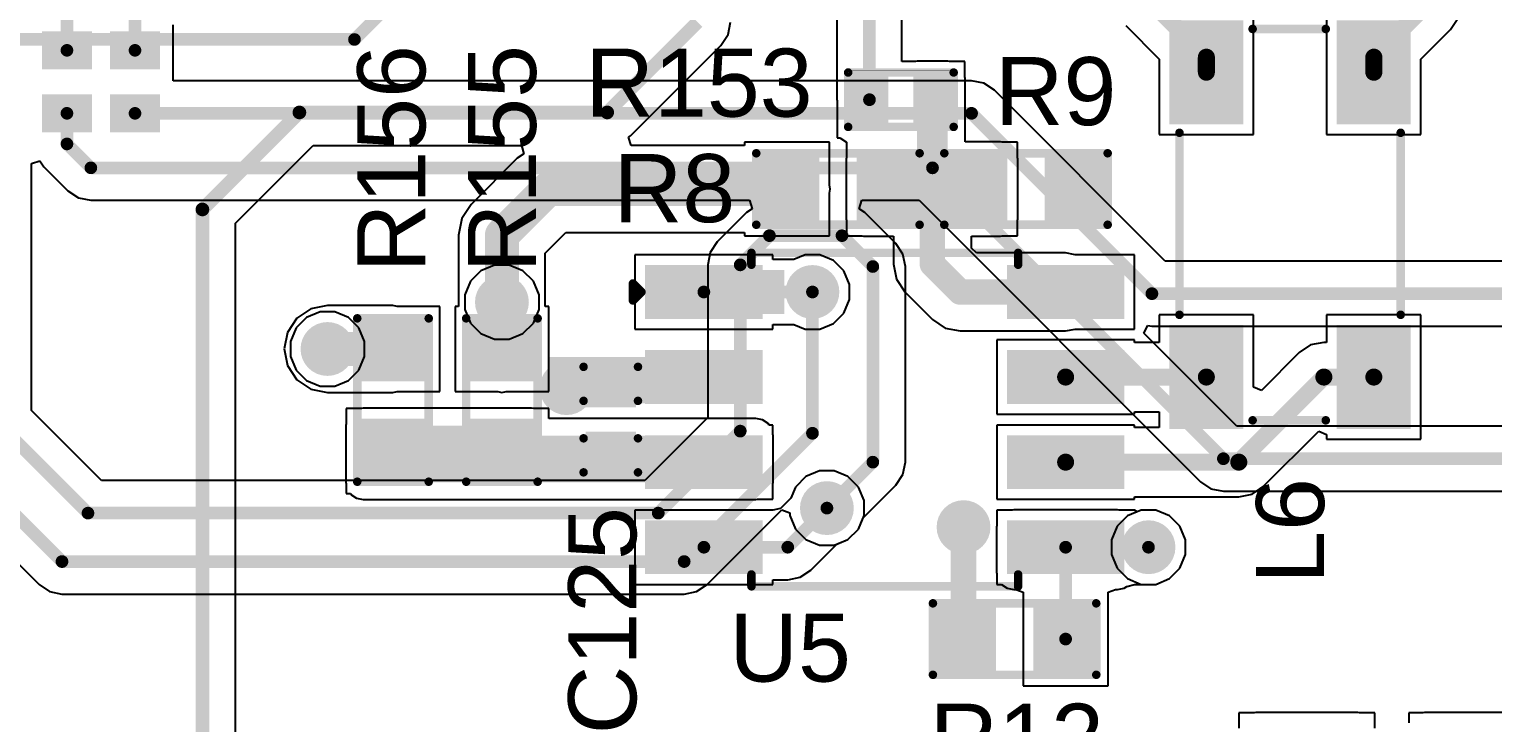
# Model space of a CAD drawing. Header units: millimetres. Extents: x 0 to 172, y 0 to 138.
# Drawn here: x 105.52 to 127.36, y 32.89 to 43.24 of the extents above; entities that cross this region are included whole.
import ezdxf

# ---------------------------------------------------------------- set-up
doc = ezdxf.new("R2010")
doc.units = ezdxf.units.MM
for name, color, linetype in [('BottomLayer', 5, 'Continuous'), ('BottomPaste', 16, 'Continuous'), ('BottomSolder', 6, 'Continuous'), ('TopLayer', 1, 'Continuous'), ('TopOverlay', 2, 'Continuous'), ('TopPaste', 8, 'Continuous'), ('TopSolder', 216, 'Continuous'), ('ViaHoleLayer', 16, 'Continuous')]:
    doc.layers.add(name, color=color, linetype=linetype)
doc.styles.add('Arial', font='', dxfattribs={"height": 0.2})
doc.styles.get('Arial').set_extended_font_data('Arial')

# ---------------------------------------------------------------- blocks, each defined once
blk = doc.blocks.new('SOIC_8_29')
at = {"layer": 'TopLayer'}
for points in [[(-1.925, 2.205), (-1.925, 1.605), (-3.475, 1.605), (-3.475, 2.205)], [(3.475, 2.205), (3.475, 1.605), (1.925, 1.605), (1.925, 2.205)], [(-1.925, 0.935), (-1.925, 0.335), (-3.475, 0.335), (-3.475, 0.935)], [(3.475, 0.935), (3.475, 0.335), (1.925, 0.335), (1.925, 0.935)], [(-1.925, -0.335), (-1.925, -0.935), (-3.475, -0.935), (-3.475, -0.335)], [(3.475, -0.335), (3.475, -0.935), (1.925, -0.935), (1.925, -0.335)], [(-1.925, -1.605), (-1.925, -2.205), (-3.475, -2.205), (-3.475, -1.605)], [(3.475, -1.605), (3.475, -2.205), (1.925, -2.205), (1.925, -1.605)]]:
    blk.add_hatch(color=1, dxfattribs=at).paths.add_polyline_path(points)
at = {"layer": 'TopOverlay'}
blk.add_hatch(color=2, dxfattribs=at).paths.add_polyline_path([(-1.829, 1.575), (-1.499, 1.575), (-1.499, 2.235), (-1.829, 2.235)])
at = {"layer": 'TopPaste'}
for points in [[(-1.925, 2.205), (-1.925, 1.605), (-3.475, 1.605), (-3.475, 2.205)], [(3.475, 2.205), (3.475, 1.605), (1.925, 1.605), (1.925, 2.205)], [(-1.925, 0.935), (-1.925, 0.335), (-3.475, 0.335), (-3.475, 0.935)], [(3.475, 0.935), (3.475, 0.335), (1.925, 0.335), (1.925, 0.935)], [(-1.925, -0.335), (-1.925, -0.935), (-3.475, -0.935), (-3.475, -0.335)], [(3.475, -0.335), (3.475, -0.935), (1.925, -0.935), (1.925, -0.335)], [(-1.925, -1.605), (-1.925, -2.205), (-3.475, -2.205), (-3.475, -1.605)], [(3.475, -1.605), (3.475, -2.205), (1.925, -2.205), (1.925, -1.605)]]:
    blk.add_hatch(color=8, dxfattribs=at).paths.add_polyline_path(points)
at = {"layer": 'TopSolder'}
for points in [[(-1.823, 2.307), (-1.823, 1.503), (-3.577, 1.503), (-3.577, 2.307)], [(3.577, 2.307), (3.577, 1.503), (1.823, 1.503), (1.823, 2.307)], [(-1.823, 1.037), (-1.823, 0.233), (-3.577, 0.233), (-3.577, 1.037)], [(3.577, 1.037), (3.577, 0.233), (1.823, 0.233), (1.823, 1.037)], [(-1.823, -0.233), (-1.823, -1.037), (-3.577, -1.037), (-3.577, -0.233)], [(3.577, -0.233), (3.577, -1.037), (1.823, -1.037), (1.823, -0.233)], [(-1.823, -1.503), (-1.823, -2.307), (-3.577, -2.307), (-3.577, -1.503)], [(3.577, -1.503), (3.577, -2.307), (1.823, -2.307), (1.823, -1.503)]]:
    blk.add_hatch(color=216, dxfattribs=at).paths.add_polyline_path(points)
at = {"layer": 'TopOverlay', "const_width": 0.127}
for points in [[(-1.991, 2.489), (1.991, 2.489)], [(-1.991, 2.311), (-1.991, 2.489)], [(1.991, 2.311), (1.991, 2.489)], [(-3.759, 1.778), (-3.759, 2.032)], [(-3.759, 2.032), (-3.632, 1.905)], [(-3.759, 1.778), (-3.632, 1.905)], [(-1.991, -2.489), (-1.991, -2.311)], [(1.991, -2.489), (1.991, -2.311)], [(-1.991, -2.489), (1.991, -2.489)]]:
    blk.add_lwpolyline(points, dxfattribs=at)
at = {"layer": 'TopOverlay', "const_width": 0.0635}
for points in [[(-2.022, 2.489, 1), (-1.959, 2.489, 1)], [(-2.022, 2.489, 1), (-1.959, 2.489, 1)], [(1.959, 2.489, 1), (2.022, 2.489, 1)], [(1.959, 2.489, 1), (2.022, 2.489, 1)], [(-2.022, 2.311, 1), (-1.959, 2.311, 1)], [(1.959, 2.311, 1), (2.022, 2.311, 1)], [(-3.791, 2.032, 1), (-3.727, 2.032, 1)], [(-3.791, 2.032, 1), (-3.727, 2.032, 1)], [(-3.664, 1.905, 1), (-3.6, 1.905, 1)], [(-3.664, 1.905, 1), (-3.6, 1.905, 1)], [(-3.791, 1.778, 1), (-3.727, 1.778, 1)], [(-3.791, 1.778, 1), (-3.727, 1.778, 1)], [(-2.022, -2.311, 1), (-1.959, -2.311, 1)], [(1.959, -2.311, 1), (2.022, -2.311, 1)], [(-2.022, -2.489, 1), (-1.959, -2.489, 1)], [(-2.022, -2.489, 1), (-1.959, -2.489, 1)], [(1.959, -2.489, 1), (2.022, -2.489, 1)], [(1.959, -2.489, 1), (2.022, -2.489, 1)]]:
    blk.add_lwpolyline(points, format="xyb", close=True, dxfattribs=at)
blk = doc.blocks.new('R___0603_80')
at = {"layer": 'TopLayer'}
for points in [[(-0.381, 0.4445), (-0.381, -0.4445), (-1.143, -0.4445), (-1.143, 0.4445)], [(1.143, 0.4445), (1.143, -0.4445), (0.381, -0.4445), (0.381, 0.4445)]]:
    blk.add_hatch(color=1, dxfattribs=at).paths.add_polyline_path(points)
at = {"layer": 'TopPaste'}
for points in [[(-0.381, 0.4445), (-0.381, -0.4445), (-1.143, -0.4445), (-1.143, 0.4445)], [(1.143, 0.4445), (1.143, -0.4445), (0.381, -0.4445), (0.381, 0.4445)]]:
    blk.add_hatch(color=8, dxfattribs=at).paths.add_polyline_path(points)
at = {"layer": 'TopSolder'}
for points in [[(-0.2794, 0.5461), (-0.2794, -0.5461), (-1.2446, -0.5461), (-1.2446, 0.5461)], [(1.2446, 0.5461), (1.2446, -0.5461), (0.2794, -0.5461), (0.2794, 0.5461)]]:
    blk.add_hatch(color=216, dxfattribs=at).paths.add_polyline_path(points)
at = {"layer": 'TopOverlay', "const_width": 0.127}
for points in [[(-1.2192, 0.5334), (-1.2192, -0.5334)], [(-1.2192, 0.5334), (1.2192, 0.5334)], [(1.2192, 0.5334), (1.2192, -0.5334)], [(-1.2192, -0.5334), (1.2192, -0.5334)]]:
    blk.add_lwpolyline(points, dxfattribs=at)
at = {"layer": 'TopOverlay', "const_width": 0.0635}
for points in [[(-1.25095, 0.5334, 1), (-1.18745, 0.5334, 1)], [(-1.25095, 0.5334, 1), (-1.18745, 0.5334, 1)], [(1.18745, 0.5334, 1), (1.25095, 0.5334, 1)], [(1.18745, 0.5334, 1), (1.25095, 0.5334, 1)], [(-1.25095, -0.5334, 1), (-1.18745, -0.5334, 1)], [(-1.25095, -0.5334, 1), (-1.18745, -0.5334, 1)], [(1.18745, -0.5334, 1), (1.25095, -0.5334, 1)], [(1.18745, -0.5334, 1), (1.25095, -0.5334, 1)]]:
    blk.add_lwpolyline(points, format="xyb", close=True, dxfattribs=at)
blk = doc.blocks.new('R___0603_81')
at = {"layer": 'TopLayer'}
for points in [[(-0.381, 0.4445), (-0.381, -0.4445), (-1.143, -0.4445), (-1.143, 0.4445)], [(1.143, 0.4445), (1.143, -0.4445), (0.381, -0.4445), (0.381, 0.4445)]]:
    blk.add_hatch(color=1, dxfattribs=at).paths.add_polyline_path(points)
at = {"layer": 'TopPaste'}
for points in [[(-0.381, 0.4445), (-0.381, -0.4445), (-1.143, -0.4445), (-1.143, 0.4445)], [(1.143, 0.4445), (1.143, -0.4445), (0.381, -0.4445), (0.381, 0.4445)]]:
    blk.add_hatch(color=8, dxfattribs=at).paths.add_polyline_path(points)
at = {"layer": 'TopSolder'}
for points in [[(-0.2794, 0.5461), (-0.2794, -0.5461), (-1.2446, -0.5461), (-1.2446, 0.5461)], [(1.2446, 0.5461), (1.2446, -0.5461), (0.2794, -0.5461), (0.2794, 0.5461)]]:
    blk.add_hatch(color=216, dxfattribs=at).paths.add_polyline_path(points)
at = {"layer": 'TopOverlay', "const_width": 0.127}
for points in [[(-1.2192, 0.5334), (-1.2192, -0.5334)], [(-1.2192, 0.5334), (1.2192, 0.5334)], [(1.2192, 0.5334), (1.2192, -0.5334)], [(-1.2192, -0.5334), (1.2192, -0.5334)]]:
    blk.add_lwpolyline(points, dxfattribs=at)
at = {"layer": 'TopOverlay', "const_width": 0.0635}
for points in [[(-1.25095, 0.5334, 1), (-1.18745, 0.5334, 1)], [(-1.25095, 0.5334, 1), (-1.18745, 0.5334, 1)], [(1.18745, 0.5334, 1), (1.25095, 0.5334, 1)], [(1.18745, 0.5334, 1), (1.25095, 0.5334, 1)], [(-1.25095, -0.5334, 1), (-1.18745, -0.5334, 1)], [(-1.25095, -0.5334, 1), (-1.18745, -0.5334, 1)], [(1.18745, -0.5334, 1), (1.25095, -0.5334, 1)], [(1.18745, -0.5334, 1), (1.25095, -0.5334, 1)]]:
    blk.add_lwpolyline(points, format="xyb", close=True, dxfattribs=at)
blk = doc.blocks.new('R___0402_82')
at = {"layer": 'TopLayer'}
for points in [[(-0.699, -0.318), (-0.699, 0.318), (-0.241, 0.318), (-0.241, -0.318)], [(0.241, -0.318), (0.241, 0.318), (0.699, 0.318), (0.699, -0.318)]]:
    blk.add_hatch(color=1, dxfattribs=at).paths.add_polyline_path(points)
at = {"layer": 'TopPaste'}
for points in [[(-0.699, -0.318), (-0.699, 0.318), (-0.241, 0.318), (-0.241, -0.318)], [(0.241, -0.318), (0.241, 0.318), (0.699, 0.318), (0.699, -0.318)]]:
    blk.add_hatch(color=8, dxfattribs=at).paths.add_polyline_path(points)
at = {"layer": 'TopSolder'}
for points in [[(-0.754, -0.373), (-0.754, 0.373), (-0.186, 0.373), (-0.186, -0.373)], [(0.186, -0.373), (0.186, 0.373), (0.754, 0.373), (0.754, -0.373)]]:
    blk.add_hatch(color=216, dxfattribs=at).paths.add_polyline_path(points)
at = {"layer": 'TopOverlay'}
for points, const_width in [([(-0.787, 0.406), (-0.787, -0.406)], 0.127), ([(0.787, 0.406), (-0.787, 0.406)], 0.127), ([(0.787, 0.406), (0.787, -0.406)], 0.127), ([(0.787, -0.406), (-0.787, -0.406)], 0.127), ([(0.813, -0.432), (-0.813, -0.432)], 0.00323)]:
    blk.add_lwpolyline(points, dxfattribs=dict(at, const_width=const_width))
for points, const_width in [([(-0.819, 0.406, 1), (-0.756, 0.406, 1)], 0.0635), ([(-0.819, 0.406, 1), (-0.756, 0.406, 1)], 0.0635), ([(0.756, 0.406, 1), (0.819, 0.406, 1)], 0.0635), ([(0.756, 0.406, 1), (0.819, 0.406, 1)], 0.0635), ([(-0.819, -0.406, 1), (-0.756, -0.406, 1)], 0.0635), ([(-0.819, -0.406, 1), (-0.756, -0.406, 1)], 0.0635), ([(-0.814, -0.432, 1), (-0.812, -0.432, 1)], 0.00161), ([(0.756, -0.406, 1), (0.819, -0.406, 1)], 0.0635), ([(0.756, -0.406, 1), (0.819, -0.406, 1)], 0.0635), ([(0.812, -0.432, 1), (0.814, -0.432, 1)], 0.00161)]:
    blk.add_lwpolyline(points, format="xyb", close=True, dxfattribs=dict(at, const_width=const_width))
blk = doc.blocks.new('R___0402_B_112')
at = {"layer": 'BottomLayer'}
for points in [[(-0.241, 0.318), (-0.241, -0.318), (-0.699, -0.318), (-0.699, 0.318)], [(0.699, 0.318), (0.699, -0.318), (0.241, -0.318), (0.241, 0.318)]]:
    blk.add_hatch(color=5, dxfattribs=at).paths.add_polyline_path(points)
at = {"layer": 'BottomPaste'}
for points in [[(-0.241, 0.318), (-0.241, -0.318), (-0.699, -0.318), (-0.699, 0.318)], [(0.699, 0.318), (0.699, -0.318), (0.241, -0.318), (0.241, 0.318)]]:
    blk.add_hatch(color=16, dxfattribs=at).paths.add_polyline_path(points)
at = {"layer": 'BottomSolder'}
for points in [[(-0.186, 0.373), (-0.186, -0.373), (-0.754, -0.373), (-0.754, 0.373)], [(0.754, 0.373), (0.754, -0.373), (0.186, -0.373), (0.186, 0.373)]]:
    blk.add_hatch(color=6, dxfattribs=at).paths.add_polyline_path(points)
blk = doc.blocks.new('R___0402_B_113')
at = {"layer": 'BottomLayer'}
for points in [[(-0.241, 0.318), (-0.241, -0.318), (-0.699, -0.318), (-0.699, 0.318)], [(0.699, 0.318), (0.699, -0.318), (0.241, -0.318), (0.241, 0.318)]]:
    blk.add_hatch(color=5, dxfattribs=at).paths.add_polyline_path(points)
at = {"layer": 'BottomPaste'}
for points in [[(-0.241, 0.318), (-0.241, -0.318), (-0.699, -0.318), (-0.699, 0.318)], [(0.699, 0.318), (0.699, -0.318), (0.241, -0.318), (0.241, 0.318)]]:
    blk.add_hatch(color=16, dxfattribs=at).paths.add_polyline_path(points)
at = {"layer": 'BottomSolder'}
for points in [[(-0.186, 0.373), (-0.186, -0.373), (-0.754, -0.373), (-0.754, 0.373)], [(0.754, 0.373), (0.754, -0.373), (0.186, -0.373), (0.186, 0.373)]]:
    blk.add_hatch(color=6, dxfattribs=at).paths.add_polyline_path(points)
blk = doc.blocks.new('R___0603_216')
at = {"layer": 'TopLayer'}
for points in [[(-0.381, 0.4445), (-0.381, -0.4445), (-1.143, -0.4445), (-1.143, 0.4445)], [(1.143, 0.4445), (1.143, -0.4445), (0.381, -0.4445), (0.381, 0.4445)]]:
    blk.add_hatch(color=1, dxfattribs=at).paths.add_polyline_path(points)
at = {"layer": 'TopPaste'}
for points in [[(-0.381, 0.4445), (-0.381, -0.4445), (-1.143, -0.4445), (-1.143, 0.4445)], [(1.143, 0.4445), (1.143, -0.4445), (0.381, -0.4445), (0.381, 0.4445)]]:
    blk.add_hatch(color=8, dxfattribs=at).paths.add_polyline_path(points)
at = {"layer": 'TopSolder'}
for points in [[(-0.2794, 0.5461), (-0.2794, -0.5461), (-1.2446, -0.5461), (-1.2446, 0.5461)], [(1.2446, 0.5461), (1.2446, -0.5461), (0.2794, -0.5461), (0.2794, 0.5461)]]:
    blk.add_hatch(color=216, dxfattribs=at).paths.add_polyline_path(points)
at = {"layer": 'TopOverlay', "const_width": 0.127}
for points in [[(-1.2192, 0.5334), (1.2192, 0.5334)], [(-1.2192, -0.5334), (-1.2192, 0.5334)], [(1.2192, -0.5334), (1.2192, 0.5334)], [(-1.2192, -0.5334), (1.2192, -0.5334)]]:
    blk.add_lwpolyline(points, dxfattribs=at)
at = {"layer": 'TopOverlay', "const_width": 0.0635}
for points in [[(-1.25095, 0.5334, 1), (-1.18745, 0.5334, 1)], [(-1.25095, 0.5334, 1), (-1.18745, 0.5334, 1)], [(1.18745, 0.5334, 1), (1.25095, 0.5334, 1)], [(1.18745, 0.5334, 1), (1.25095, 0.5334, 1)], [(-1.25095, -0.5334, 1), (-1.18745, -0.5334, 1)], [(-1.25095, -0.5334, 1), (-1.18745, -0.5334, 1)], [(1.18745, -0.5334, 1), (1.25095, -0.5334, 1)], [(1.18745, -0.5334, 1), (1.25095, -0.5334, 1)]]:
    blk.add_lwpolyline(points, format="xyb", close=True, dxfattribs=at)
blk = doc.blocks.new('R___0603_219')
at = {"layer": 'TopLayer'}
for points in [[(-0.381, 0.4445), (-0.381, -0.4445), (-1.143, -0.4445), (-1.143, 0.4445)], [(1.143, 0.4445), (1.143, -0.4445), (0.381, -0.4445), (0.381, 0.4445)]]:
    blk.add_hatch(color=1, dxfattribs=at).paths.add_polyline_path(points)
at = {"layer": 'TopPaste'}
for points in [[(-0.381, 0.4445), (-0.381, -0.4445), (-1.143, -0.4445), (-1.143, 0.4445)], [(1.143, 0.4445), (1.143, -0.4445), (0.381, -0.4445), (0.381, 0.4445)]]:
    blk.add_hatch(color=8, dxfattribs=at).paths.add_polyline_path(points)
at = {"layer": 'TopSolder'}
for points in [[(-0.2794, 0.5461), (-0.2794, -0.5461), (-1.2446, -0.5461), (-1.2446, 0.5461)], [(1.2446, 0.5461), (1.2446, -0.5461), (0.2794, -0.5461), (0.2794, 0.5461)]]:
    blk.add_hatch(color=216, dxfattribs=at).paths.add_polyline_path(points)
at = {"layer": 'TopOverlay', "const_width": 0.127}
for points in [[(1.2192, 0.5334), (-1.2192, 0.5334)], [(-1.2192, 0.5334), (-1.2192, -0.5334)], [(1.2192, 0.5334), (1.2192, -0.5334)], [(1.2192, -0.5334), (-1.2192, -0.5334)]]:
    blk.add_lwpolyline(points, dxfattribs=at)
at = {"layer": 'TopOverlay', "const_width": 0.0635}
for points in [[(-1.25095, 0.5334, 1), (-1.18745, 0.5334, 1)], [(-1.25095, 0.5334, 1), (-1.18745, 0.5334, 1)], [(1.18745, 0.5334, 1), (1.25095, 0.5334, 1)], [(1.18745, 0.5334, 1), (1.25095, 0.5334, 1)], [(-1.25095, -0.5334, 1), (-1.18745, -0.5334, 1)], [(-1.25095, -0.5334, 1), (-1.18745, -0.5334, 1)], [(1.18745, -0.5334, 1), (1.25095, -0.5334, 1)], [(1.18745, -0.5334, 1), (1.25095, -0.5334, 1)]]:
    blk.add_lwpolyline(points, format="xyb", close=True, dxfattribs=at)
blk = doc.blocks.new('R___0603_220')
at = {"layer": 'TopLayer'}
for points in [[(-0.381, 0.4445), (-0.381, -0.4445), (-1.143, -0.4445), (-1.143, 0.4445)], [(1.143, 0.4445), (1.143, -0.4445), (0.381, -0.4445), (0.381, 0.4445)]]:
    blk.add_hatch(color=1, dxfattribs=at).paths.add_polyline_path(points)
at = {"layer": 'TopPaste'}
for points in [[(-0.381, 0.4445), (-0.381, -0.4445), (-1.143, -0.4445), (-1.143, 0.4445)], [(1.143, 0.4445), (1.143, -0.4445), (0.381, -0.4445), (0.381, 0.4445)]]:
    blk.add_hatch(color=8, dxfattribs=at).paths.add_polyline_path(points)
at = {"layer": 'TopSolder'}
for points in [[(-0.2794, 0.5461), (-0.2794, -0.5461), (-1.2446, -0.5461), (-1.2446, 0.5461)], [(1.2446, 0.5461), (1.2446, -0.5461), (0.2794, -0.5461), (0.2794, 0.5461)]]:
    blk.add_hatch(color=216, dxfattribs=at).paths.add_polyline_path(points)
at = {"layer": 'TopOverlay', "const_width": 0.127}
for points in [[(-1.2192, 0.5334), (-1.2192, -0.5334)], [(1.2192, 0.5334), (-1.2192, 0.5334)], [(1.2192, 0.5334), (1.2192, -0.5334)], [(1.2192, -0.5334), (-1.2192, -0.5334)]]:
    blk.add_lwpolyline(points, dxfattribs=at)
at = {"layer": 'TopOverlay', "const_width": 0.0635}
for points in [[(-1.25095, 0.5334, 1), (-1.18745, 0.5334, 1)], [(-1.25095, 0.5334, 1), (-1.18745, 0.5334, 1)], [(1.18745, 0.5334, 1), (1.25095, 0.5334, 1)], [(1.18745, 0.5334, 1), (1.25095, 0.5334, 1)], [(-1.25095, -0.5334, 1), (-1.18745, -0.5334, 1)], [(-1.25095, -0.5334, 1), (-1.18745, -0.5334, 1)], [(1.18745, -0.5334, 1), (1.25095, -0.5334, 1)], [(1.18745, -0.5334, 1), (1.25095, -0.5334, 1)]]:
    blk.add_lwpolyline(points, format="xyb", close=True, dxfattribs=at)
blk = doc.blocks.new('PE_1812ACC510STS_249')
at = {"layer": 'TopLayer'}
for points in [[(-2.95, 1.7), (-1.6, 1.7), (-1.6, 0.8), (-2.95, 0.8)], [(1.6, 1.7), (2.95, 1.7), (2.95, 0.8), (1.6, 0.8)], [(-2.95, -0.8), (-1.6, -0.8), (-1.6, -1.7), (-2.95, -1.7)], [(1.6, -0.8), (2.95, -0.8), (2.95, -1.7), (1.6, -1.7)]]:
    blk.add_hatch(color=1, dxfattribs=at).paths.add_polyline_path(points)
at = {"layer": 'TopPaste'}
for points in [[(-2.95, 1.7), (-1.6, 1.7), (-1.6, 0.8), (-2.95, 0.8)], [(1.6, 1.7), (2.95, 1.7), (2.95, 0.8), (1.6, 0.8)], [(-2.95, -0.8), (-1.6, -0.8), (-1.6, -1.7), (-2.95, -1.7)], [(1.6, -0.8), (2.95, -0.8), (2.95, -1.7), (1.6, -1.7)]]:
    blk.add_hatch(color=8, dxfattribs=at).paths.add_polyline_path(points)
at = {"layer": 'TopSolder'}
for points in [[(-3.052, 1.802), (-1.498, 1.802), (-1.498, 0.698), (-3.052, 0.698)], [(1.498, 1.802), (3.052, 1.802), (3.052, 0.698), (1.498, 0.698)], [(-3.052, -0.698), (-1.498, -0.698), (-1.498, -1.802), (-3.052, -1.802)], [(1.498, -0.698), (3.052, -0.698), (3.052, -1.802), (1.498, -1.802)]]:
    blk.add_hatch(color=216, dxfattribs=at).paths.add_polyline_path(points)
at = {"layer": 'TopOverlay', "const_width": 0.127}
for points in [[(1.346, 1.651), (-1.372, 1.651)], [(-3.251, 1.168), (-3.251, 1.422)], [(-3.124, 1.295), (-3.251, 1.422)], [(-3.251, 1.168), (-3.124, 1.295)], [(-2.921, -0.559), (-2.921, 0.533)], [(2.921, -0.559), (2.921, 0.533)], [(1.346, -1.651), (-1.372, -1.651)]]:
    blk.add_lwpolyline(points, dxfattribs=at)
at = {"layer": 'TopOverlay', "const_width": 0.0635}
for points in [[(-1.403, 1.651, 1), (-1.34, 1.651, 1)], [(1.314, 1.651, 1), (1.378, 1.651, 1)], [(-3.283, 1.422, 1), (-3.219, 1.422, 1)], [(-3.283, 1.422, 1), (-3.219, 1.422, 1)], [(-3.156, 1.295, 1), (-3.092, 1.295, 1)], [(-3.156, 1.295, 1), (-3.092, 1.295, 1)], [(-3.283, 1.168, 1), (-3.219, 1.168, 1)], [(-3.283, 1.168, 1), (-3.219, 1.168, 1)], [(-2.953, 0.533, 1), (-2.889, 0.533, 1)], [(2.889, 0.533, 1), (2.953, 0.533, 1)], [(-2.953, -0.559, 1), (-2.889, -0.559, 1)], [(2.889, -0.559, 1), (2.953, -0.559, 1)], [(-1.403, -1.651, 1), (-1.34, -1.651, 1)], [(1.314, -1.651, 1), (1.378, -1.651, 1)]]:
    blk.add_lwpolyline(points, format="xyb", close=True, dxfattribs=at)
blk = doc.blocks.new('C___0402_309')
at = {"layer": 'TopLayer'}
for points in [[(-0.699, -0.318), (-0.699, 0.317), (-0.241, 0.317), (-0.241, -0.318)], [(0.241, -0.318), (0.241, 0.317), (0.699, 0.317), (0.699, -0.318)]]:
    blk.add_hatch(color=1, dxfattribs=at).paths.add_polyline_path(points)
at = {"layer": 'TopPaste'}
for points in [[(-0.699, -0.318), (-0.699, 0.317), (-0.241, 0.317), (-0.241, -0.318)], [(0.241, -0.318), (0.241, 0.317), (0.699, 0.317), (0.699, -0.318)]]:
    blk.add_hatch(color=8, dxfattribs=at).paths.add_polyline_path(points)
at = {"layer": 'TopSolder'}
for points in [[(-0.758, -0.377), (-0.758, 0.377), (-0.181, 0.377), (-0.181, -0.377)], [(0.181, -0.377), (0.181, 0.377), (0.758, 0.377), (0.758, -0.377)]]:
    blk.add_hatch(color=216, dxfattribs=at).paths.add_polyline_path(points)
at = {"layer": 'TopOverlay', "const_width": 0.127}
for points in [[(-0.787, -0.406), (-0.787, 0.406)], [(-0.279, 0.406), (-0.787, 0.406)], [(0.787, 0.406), (0.279, 0.406)], [(0.787, -0.406), (0.787, 0.406)], [(-0.279, -0.406), (-0.787, -0.406)], [(0.787, -0.406), (0.279, -0.406)]]:
    blk.add_lwpolyline(points, dxfattribs=at)
at = {"layer": 'TopOverlay', "const_width": 0.0635}
for points in [[(-0.819, 0.406, 1), (-0.756, 0.406, 1)], [(-0.819, 0.406, 1), (-0.756, 0.406, 1)], [(-0.311, 0.406, 1), (-0.248, 0.406, 1)], [(0.248, 0.406, 1), (0.311, 0.406, 1)], [(0.756, 0.406, 1), (0.819, 0.406, 1)], [(0.756, 0.406, 1), (0.819, 0.406, 1)], [(-0.819, -0.406, 1), (-0.756, -0.406, 1)], [(-0.819, -0.406, 1), (-0.756, -0.406, 1)], [(-0.311, -0.406, 1), (-0.248, -0.406, 1)], [(0.248, -0.406, 1), (0.311, -0.406, 1)], [(0.756, -0.406, 1), (0.819, -0.406, 1)], [(0.756, -0.406, 1), (0.819, -0.406, 1)]]:
    blk.add_lwpolyline(points, format="xyb", close=True, dxfattribs=at)

msp = doc.modelspace()

# ---------------------------------------------------------------- hatches: boundary and pattern name
at = {"layer": 'BottomLayer'}
h = msp.add_hatch(color=5, dxfattribs=at)
edge = h.paths.add_edge_path()
edge.add_arc((117.208, 39.319), 0.3, 0, 360)
h = msp.add_hatch(color=5, dxfattribs=at)
edge = h.paths.add_edge_path()
edge.add_arc((112.573, 39.167), 0.3, 0, 360)
h = msp.add_hatch(color=5, dxfattribs=at)
edge = h.paths.add_edge_path()
edge.add_arc((109.969, 38.468), 0.3, 0, 360)
h = msp.add_hatch(color=5, dxfattribs=at)
edge = h.paths.add_edge_path()
edge.add_arc((113.538, 37.884), 0.3, 0, 360)
h = msp.add_hatch(color=5, dxfattribs=at)
edge = h.paths.add_edge_path()
edge.add_arc((117.424, 36.093), 0.3, 0, 360)
h = msp.add_hatch(color=5, dxfattribs=at)
edge = h.paths.add_edge_path()
edge.add_arc((119.464, 35.809), 0.3, 0, 360)
h = msp.add_hatch(color=5, dxfattribs=at)
edge = h.paths.add_edge_path()
edge.add_arc((122.225, 35.509), 0.3, 0, 360)
at = {"layer": 'BottomSolder'}
h = msp.add_hatch(color=6, dxfattribs=at)
edge = h.paths.add_edge_path()
edge.add_arc((112.573, 39.167), 0.402, 0, 360)
h = msp.add_hatch(color=6, dxfattribs=at)
edge = h.paths.add_edge_path()
edge.add_arc((117.208, 39.319), 0.402, 0, 360)
h = msp.add_hatch(color=6, dxfattribs=at)
edge = h.paths.add_edge_path()
edge.add_arc((109.969, 38.468), 0.402, 0, 360)
h = msp.add_hatch(color=6, dxfattribs=at)
edge = h.paths.add_edge_path()
edge.add_arc((113.538, 37.884), 0.402, 0, 360)
h = msp.add_hatch(color=6, dxfattribs=at)
edge = h.paths.add_edge_path()
edge.add_arc((117.424, 36.093), 0.402, 0, 360)
h = msp.add_hatch(color=6, dxfattribs=at)
edge = h.paths.add_edge_path()
edge.add_arc((119.464, 35.809), 0.402, 0, 360)
h = msp.add_hatch(color=6, dxfattribs=at)
edge = h.paths.add_edge_path()
edge.add_arc((122.225, 35.509), 0.402, 0, 360)
at = {"layer": 'TopLayer'}
for points in [[(118.77, 40.411), (119.228, 40.411), (119.228, 42.507), (118.77, 42.507)], [(117.97, 40.411), (120.015, 40.411), (120.015, 41.3), (117.97, 41.3)], [(113.261, 37.656), (116.363, 37.656), (116.363, 38.349), (113.261, 38.349)], [(110.503, 36.563), (113.017, 36.563), (113.017, 37.325), (110.503, 37.325)], [(110.503, 36.479), (116.363, 36.479), (116.363, 37.173), (110.503, 37.173)], [(120.213, 35.138), (121.763, 35.138), (121.763, 35.809), (120.213, 35.809)]]:
    msp.add_hatch(color=1, dxfattribs=at).paths.add_polyline_path(points)
h = msp.add_hatch(color=1, dxfattribs=at)
edge = h.paths.add_edge_path()
edge.add_arc((117.208, 39.319), 0.3, 0, 360)
h = msp.add_hatch(color=1, dxfattribs=at)
edge = h.paths.add_edge_path()
edge.add_arc((112.573, 39.167), 0.3, 0, 360)
h = msp.add_hatch(color=1, dxfattribs=at)
edge = h.paths.add_edge_path()
edge.add_arc((109.969, 38.468), 0.3, 0, 360)
h = msp.add_hatch(color=1, dxfattribs=at)
edge = h.paths.add_edge_path()
edge.add_arc((113.538, 37.884), 0.3, 0, 360)
h = msp.add_hatch(color=1, dxfattribs=at)
edge = h.paths.add_edge_path()
edge.add_arc((117.424, 36.093), 0.3, 0, 360)
h = msp.add_hatch(color=1, dxfattribs=at)
edge = h.paths.add_edge_path()
edge.add_arc((119.464, 35.809), 0.3, 0, 360)
h = msp.add_hatch(color=1, dxfattribs=at)
edge = h.paths.add_edge_path()
edge.add_arc((122.225, 35.509), 0.3, 0, 360)
at = {"layer": 'TopSolder'}
h = msp.add_hatch(color=216, dxfattribs=at)
edge = h.paths.add_edge_path()
edge.add_arc((112.573, 39.167), 0.402, 0, 360)
h = msp.add_hatch(color=216, dxfattribs=at)
edge = h.paths.add_edge_path()
edge.add_arc((117.208, 39.319), 0.402, 0, 360)
h = msp.add_hatch(color=216, dxfattribs=at)
edge = h.paths.add_edge_path()
edge.add_arc((109.969, 38.468), 0.402, 0, 360)
h = msp.add_hatch(color=216, dxfattribs=at)
edge = h.paths.add_edge_path()
edge.add_arc((113.538, 37.884), 0.402, 0, 360)
h = msp.add_hatch(color=216, dxfattribs=at)
edge = h.paths.add_edge_path()
edge.add_arc((117.424, 36.093), 0.402, 0, 360)
h = msp.add_hatch(color=216, dxfattribs=at)
edge = h.paths.add_edge_path()
edge.add_arc((119.464, 35.809), 0.402, 0, 360)
h = msp.add_hatch(color=216, dxfattribs=at)
edge = h.paths.add_edge_path()
edge.add_arc((122.225, 35.509), 0.402, 0, 360)
at = {"layer": 'ViaHoleLayer'}
h = msp.add_hatch(color=16, dxfattribs=at)
edge = h.paths.add_edge_path()
edge.add_arc((117.208, 39.319), 0.15, 0, 360)
h = msp.add_hatch(color=16, dxfattribs=at)
edge = h.paths.add_edge_path()
edge.add_arc((112.573, 39.167), 0.15, 0, 360)
h = msp.add_hatch(color=16, dxfattribs=at)
edge = h.paths.add_edge_path()
edge.add_arc((109.969, 38.468), 0.15, 0, 360)
h = msp.add_hatch(color=16, dxfattribs=at)
edge = h.paths.add_edge_path()
edge.add_arc((113.538, 37.884), 0.15, 0, 360)
h = msp.add_hatch(color=16, dxfattribs=at)
edge = h.paths.add_edge_path()
edge.add_arc((117.424, 36.093), 0.15, 0, 360)
h = msp.add_hatch(color=16, dxfattribs=at)
edge = h.paths.add_edge_path()
edge.add_arc((119.464, 35.809), 0.15, 0, 360)
h = msp.add_hatch(color=16, dxfattribs=at)
edge = h.paths.add_edge_path()
edge.add_arc((122.225, 35.509), 0.15, 0, 360)

# ---------------------------------------------------------------- linework, layer by layer
at = {"layer": 'BottomLayer'}
for p, q in [((107.667, 42.471), (107.667, 43.308)), ((119.583, 42.471), (107.667, 42.471)), ((119.769, 42.434), (119.583, 42.471)), ((119.926, 42.329), (119.769, 42.434)), ((122.476, 39.779), (119.926, 42.329)), ((105.549, 41.239), (105.676, 41.277)), ((105.549, 37.549), (105.549, 41.239)), ((105.676, 41.277), (105.737, 41.186)), ((105.737, 41.186), (106.094, 40.829)), ((106.094, 40.829), (106.251, 40.724)), ((106.251, 40.724), (106.437, 40.687)), ((106.437, 40.687), (116.27, 40.687)), ((116.27, 40.687), (116.309, 40.56)), ((117.907, 40.56), (117.946, 40.687)), ((117.946, 40.687), (118.8, 40.687)), ((118.8, 40.687), (122.999, 36.487)), ((116.224, 40.503), (115.788, 40.067)), ((116.309, 40.56), (116.224, 40.503)), ((116.224, 40.503), (116.224, 40.503)), ((117.992, 40.503), (117.907, 40.56)), ((118.453, 40.042), (117.992, 40.503)), ((115.788, 40.067), (115.683, 39.91)), ((118.558, 39.885), (118.453, 40.042)), ((115.683, 39.91), (115.646, 39.724)), ((118.595, 39.699), (118.558, 39.885)), ((128.552, 39.779), (122.476, 39.779)), ((112.259, 39.636), (112.103, 39.481)), ((112.463, 39.721), (112.259, 39.636)), ((112.683, 39.721), (112.463, 39.721)), ((112.887, 39.636), (112.683, 39.721)), ((113.042, 39.481), (112.887, 39.636)), ((115.646, 39.724), (115.646, 37.443)), ((118.595, 36.779), (118.595, 39.699)), ((118.595, 39.699), (118.595, 39.699)), ((112.103, 39.481), (112.019, 39.277)), ((113.127, 39.277), (113.042, 39.481)), ((112.019, 39.277), (112.019, 39.057)), ((113.127, 39.057), (113.127, 39.277)), ((109.655, 38.938), (109.5, 38.782)), ((109.859, 39.022), (109.655, 38.938)), ((110.079, 39.022), (109.859, 39.022)), ((110.283, 38.938), (110.079, 39.022)), ((110.439, 38.782), (110.283, 38.938)), ((112.019, 39.057), (112.103, 38.853)), ((113.042, 38.853), (113.127, 39.057)), ((109.5, 38.782), (109.415, 38.578)), ((110.523, 38.578), (110.439, 38.782)), ((112.103, 38.853), (112.259, 38.697)), ((112.259, 38.697), (112.463, 38.613)), ((112.683, 38.613), (112.887, 38.697)), ((112.887, 38.697), (113.042, 38.853)), ((122.155, 38.703), (122.217, 38.82)), ((123.543, 37.315), (122.155, 38.703)), ((122.217, 38.82), (122.276, 38.809)), ((122.276, 38.809), (128.552, 38.809)), ((109.415, 38.578), (109.415, 38.358)), ((110.523, 38.358), (110.523, 38.578)), ((112.463, 38.613), (112.683, 38.613)), ((109.415, 38.358), (109.5, 38.154)), ((110.439, 38.154), (110.523, 38.358)), ((109.5, 38.154), (109.655, 37.999)), ((110.283, 37.999), (110.439, 38.154)), ((109.655, 37.999), (109.859, 37.914)), ((109.859, 37.914), (110.079, 37.914)), ((110.079, 37.914), (110.283, 37.999)), ((106.595, 36.503), (105.549, 37.549)), ((115.646, 37.443), (114.706, 36.503)), ((130.177, 37.315), (123.543, 37.315)), ((103.705, 36.909), (105.663, 34.952)), ((118.558, 36.594), (118.595, 36.779)), ((118.595, 36.779), (118.595, 36.779)), ((114.706, 36.503), (106.595, 36.503)), ((118.453, 36.436), (118.558, 36.594)), ((122.999, 36.487), (122.999, 36.487)), ((122.999, 36.487), (123.157, 36.382)), ((117.963, 35.946), (118.453, 36.436)), ((118.453, 36.436), (118.453, 36.436)), ((123.157, 36.382), (123.342, 36.345)), ((123.342, 36.345), (130.177, 36.345)), ((115.636, 34.952), (116.753, 36.068)), ((116.753, 36.068), (116.87, 36.02)), ((122.115, 36.063), (121.911, 35.979)), ((122.335, 36.063), (122.115, 36.063)), ((122.539, 35.979), (122.335, 36.063)), ((116.87, 36.02), (116.87, 35.983)), ((116.87, 35.983), (116.955, 35.78)), ((117.894, 35.78), (117.963, 35.946)), ((121.911, 35.979), (121.755, 35.823)), ((122.694, 35.823), (122.539, 35.979)), ((116.955, 35.78), (117.11, 35.624)), ((117.11, 35.624), (117.314, 35.539)), ((117.534, 35.539), (117.738, 35.624)), ((117.738, 35.624), (117.894, 35.78)), ((121.755, 35.823), (121.671, 35.619)), ((121.671, 35.619), (121.671, 35.399)), ((122.779, 35.619), (122.694, 35.823)), ((122.779, 35.399), (122.779, 35.619)), ((117.314, 35.539), (117.534, 35.539)), ((121.671, 35.399), (121.755, 35.195)), ((122.694, 35.195), (122.779, 35.399)), ((121.755, 35.195), (121.911, 35.04)), ((122.539, 35.04), (122.694, 35.195)), ((121.911, 35.04), (122.115, 34.955)), ((122.115, 34.955), (122.335, 34.955)), ((122.335, 34.955), (122.539, 35.04)), ((105.663, 34.952), (105.82, 34.847)), ((105.82, 34.847), (106.006, 34.81)), ((106.006, 34.81), (106.006, 34.81)), ((106.006, 34.81), (115.293, 34.81)), ((115.293, 34.81), (115.479, 34.847)), ((115.479, 34.847), (115.636, 34.952)), ((123.8, 33.036), (123.571, 33.036)), ((123.571, 33.036), (123.571, 32.807)), ((123.825, 33.041), (123.8, 33.036)), ((125.349, 33.041), (123.825, 33.041)), ((125.374, 33.036), (125.349, 33.041)), ((125.603, 33.036), (125.374, 33.036)), ((125.603, 32.807), (125.603, 33.036)), ((126.322, 33.036), (126.111, 33.036)), ((126.111, 33.036), (126.111, 32.886)), ((126.347, 33.041), (126.322, 33.036)), ((133.974, 33.041), (126.347, 33.041))]:
    msp.add_line(p, q, dxfattribs=at)
at = {"layer": 'BottomLayer', "const_width": 0.189}
for points in [[(106.08, 42.926), (106.08, 43.806)], [(107.096, 42.926), (107.096, 43.463)], [(106.08, 41.529), (106.08, 41.986)], [(107.096, 41.986), (119.583, 41.986)], [(119.583, 41.986), (122.276, 39.294)], [(106.08, 41.529), (106.437, 41.172)], [(106.437, 41.172), (119.001, 41.172)], [(119.001, 41.172), (123.342, 36.83)], [(116.131, 39.724), (116.567, 40.16)], [(116.567, 40.16), (117.649, 40.16)], [(117.649, 40.16), (118.11, 39.699)], [(116.131, 37.242), (116.131, 39.724)], [(118.11, 36.779), (118.11, 39.699)], [(117.208, 37.21), (117.208, 39.319)], [(122.276, 39.294), (128.829, 39.294)], [(105.064, 37.348), (106.394, 36.018)], [(104.048, 37.252), (106.006, 35.295)], [(114.907, 36.018), (116.131, 37.242)], [(115.293, 35.295), (117.208, 37.21)], [(123.342, 36.83), (130.454, 36.83)], [(117.424, 36.093), (118.11, 36.779)], [(106.394, 36.018), (114.907, 36.018)], [(106.006, 35.295), (115.293, 35.295)]]:
    msp.add_lwpolyline(points, dxfattribs=at)
at = {"layer": 'BottomLayer', "const_width": 0.0946}
for points in [[(106.033, 42.926, 1), (106.127, 42.926, 1)], [(107.049, 42.926, 1), (107.143, 42.926, 1)], [(106.033, 41.986, 1), (106.127, 41.986, 1)], [(107.049, 41.986, 1), (107.143, 41.986, 1)], [(119.536, 41.986, 1), (119.631, 41.986, 1)], [(119.536, 41.986, 1), (119.631, 41.986, 1)], [(106.033, 41.529, 1), (106.127, 41.529, 1)], [(106.033, 41.529, 1), (106.127, 41.529, 1)], [(106.39, 41.172, 1), (106.484, 41.172, 1)], [(106.39, 41.172, 1), (106.484, 41.172, 1)], [(118.953, 41.172, 1), (119.048, 41.172, 1)], [(118.953, 41.172, 1), (119.048, 41.172, 1)], [(116.519, 40.16, 1), (116.614, 40.16, 1)], [(116.519, 40.16, 1), (116.614, 40.16, 1)], [(117.602, 40.16, 1), (117.696, 40.16, 1)], [(117.602, 40.16, 1), (117.696, 40.16, 1)], [(116.083, 39.724, 1), (116.178, 39.724, 1)], [(116.083, 39.724, 1), (116.178, 39.724, 1)], [(118.063, 39.699, 1), (118.157, 39.699, 1)], [(118.063, 39.699, 1), (118.157, 39.699, 1)], [(117.161, 39.319, 1), (117.256, 39.319, 1)], [(122.228, 39.294, 1), (122.323, 39.294, 1)], [(122.228, 39.294, 1), (122.323, 39.294, 1)], [(116.083, 37.242, 1), (116.178, 37.242, 1)], [(116.083, 37.242, 1), (116.178, 37.242, 1)], [(117.161, 37.21, 1), (117.256, 37.21, 1)], [(117.161, 37.21, 1), (117.256, 37.21, 1)], [(123.295, 36.83, 1), (123.39, 36.83, 1)], [(123.295, 36.83, 1), (123.39, 36.83, 1)], [(118.063, 36.779, 1), (118.157, 36.779, 1)], [(118.063, 36.779, 1), (118.157, 36.779, 1)], [(106.347, 36.018, 1), (106.441, 36.018, 1)], [(106.347, 36.018, 1), (106.441, 36.018, 1)], [(114.859, 36.018, 1), (114.954, 36.018, 1)], [(114.859, 36.018, 1), (114.954, 36.018, 1)], [(117.377, 36.093, 1), (117.472, 36.093, 1)], [(105.958, 35.295, 1), (106.053, 35.295, 1)], [(105.958, 35.295, 1), (106.053, 35.295, 1)], [(115.246, 35.295, 1), (115.341, 35.295, 1)], [(115.246, 35.295, 1), (115.341, 35.295, 1)]]:
    msp.add_lwpolyline(points, format="xyb", close=True, dxfattribs=at)
at = {"layer": 'TopLayer'}
for p, q in [((117.574, 44.135), (117.574, 42.189)), ((118.544, 42.761), (118.544, 44.135)), ((123.792, 41.67), (123.792, 43.528)), ((124.884, 43.528), (124.884, 41.67)), ((115.948, 43.16), (115.986, 43.348)), ((121.884, 43.296), (122.384, 42.796)), ((126.731, 43.235), (126.844, 43.403)), ((115.842, 43), (115.948, 43.16)), ((126.292, 42.796), (126.731, 43.235)), ((114.493, 41.651), (115.842, 43)), ((118.745, 42.761), (118.544, 42.761)), ((118.77, 42.766), (118.745, 42.761)), ((119.228, 42.766), (118.77, 42.766)), ((119.253, 42.761), (119.228, 42.766)), ((119.482, 42.761), (119.253, 42.761)), ((119.482, 42.532), (119.482, 42.761)), ((122.384, 42.796), (122.384, 41.67)), ((126.292, 41.67), (126.292, 42.796)), ((119.487, 42.507), (119.482, 42.532)), ((119.487, 41.559), (119.487, 42.507)), ((117.574, 42.189), (117.577, 42.178)), ((117.577, 42.178), (117.577, 41.618)), ((108.594, 40.347), (109.754, 41.507)), ((109.754, 41.507), (112.863, 41.507)), ((112.863, 41.507), (112.902, 41.38)), ((114.462, 41.63), (114.493, 41.651)), ((114.5, 41.503), (114.462, 41.63)), ((117.462, 41.554), (116.192, 41.554)), ((116.192, 41.554), (116.192, 41.503)), ((117.462, 40.918), (117.462, 41.554)), ((117.577, 41.618), (117.616, 41.618)), ((117.616, 41.618), (117.716, 41.554)), ((117.716, 41.554), (117.716, 41.325)), ((120.015, 41.559), (119.487, 41.559)), ((120.04, 41.554), (120.015, 41.559)), ((120.269, 41.554), (120.04, 41.554)), ((120.269, 41.325), (120.269, 41.554)), ((122.384, 41.67), (123.792, 41.67)), ((124.884, 41.67), (126.292, 41.67)), ((112.803, 41.314), (112.115, 40.626)), ((112.902, 41.38), (112.803, 41.314)), ((116.192, 41.503), (114.5, 41.503)), ((117.716, 41.325), (117.711, 41.3)), ((117.711, 41.3), (117.711, 40.411)), ((120.274, 41.3), (120.269, 41.325)), ((120.274, 40.411), (120.274, 41.3)), ((117.475, 40.856), (117.462, 40.918)), ((117.462, 40.793), (117.475, 40.856)), ((117.462, 40.157), (117.462, 40.793)), ((111.975, 40.416), (111.925, 40.168)), ((112.115, 40.626), (111.975, 40.416)), ((108.594, 32.686), (108.594, 40.347)), ((113.22, 39.9), (113.529, 40.208)), ((113.529, 40.208), (116.192, 40.208)), ((116.192, 40.208), (116.192, 40.157)), ((117.711, 40.411), (117.716, 40.386)), ((117.716, 40.386), (117.716, 40.157)), ((120.269, 40.386), (120.274, 40.411)), ((120.269, 40.157), (120.269, 40.386)), ((111.925, 40.168), (111.925, 39.103)), ((116.192, 40.157), (117.462, 40.157)), ((117.716, 40.157), (117.945, 40.157)), ((117.945, 40.157), (117.97, 40.152)), ((117.97, 40.152), (118.416, 40.152)), ((118.416, 40.152), (118.416, 39.734)), ((119.582, 39.975), (119.582, 40.152)), ((119.582, 40.152), (120.015, 40.152)), ((120.015, 40.152), (120.04, 40.157)), ((120.04, 40.157), (120.269, 40.157)), ((113.22, 39.103), (113.22, 39.9)), ((116.617, 39.873), (114.559, 39.873)), ((114.559, 39.873), (114.559, 38.765)), ((116.617, 39.804), (116.617, 39.873)), ((116.931, 39.804), (116.617, 39.804)), ((117.098, 39.873), (116.931, 39.804)), ((117.318, 39.873), (117.098, 39.873)), ((117.522, 39.789), (117.318, 39.873)), ((117.678, 39.633), (117.522, 39.789)), ((119.655, 39.902), (119.582, 39.975)), ((120.988, 39.902), (119.655, 39.902)), ((121.132, 39.873), (120.988, 39.902)), ((122.017, 39.873), (121.132, 39.873)), ((122.017, 38.765), (122.017, 39.873)), ((117.762, 39.429), (117.678, 39.633)), ((118.416, 39.734), (118.461, 39.511)), ((117.762, 39.209), (117.762, 39.429)), ((118.461, 39.511), (118.587, 39.322)), ((109.969, 39.116), (109.722, 39.066)), ((110.947, 39.116), (109.969, 39.116)), ((111.01, 39.103), (110.947, 39.116)), ((117.678, 39.005), (117.762, 39.209)), ((118.587, 39.322), (119.002, 38.907)), ((109.511, 38.926), (109.371, 38.716)), ((109.722, 39.066), (109.511, 38.926)), ((111.646, 39.103), (111.01, 39.103)), ((111.646, 37.833), (111.646, 39.103)), ((111.925, 39.103), (111.874, 39.103)), ((111.874, 39.103), (111.874, 37.833)), ((113.271, 39.103), (113.22, 39.103)), ((113.271, 37.833), (113.271, 39.103)), ((117.522, 38.85), (117.678, 39.005)), ((119.002, 38.907), (119.191, 38.781)), ((123.792, 38.978), (122.384, 38.978)), ((122.384, 38.978), (122.384, 38.567)), ((123.792, 37.898), (123.792, 38.978)), ((126.292, 38.978), (124.884, 38.978)), ((124.884, 38.978), (124.884, 38.567)), ((126.292, 37.12), (126.292, 38.978)), ((109.371, 38.716), (109.322, 38.468)), ((114.559, 38.765), (116.617, 38.765)), ((116.617, 38.765), (116.617, 38.834)), ((116.617, 38.834), (116.931, 38.834)), ((116.931, 38.834), (117.098, 38.765)), ((117.098, 38.765), (117.318, 38.765)), ((117.318, 38.765), (117.522, 38.85)), ((119.191, 38.781), (119.414, 38.737)), ((119.414, 38.737), (120.988, 38.737)), ((120.988, 38.737), (121.132, 38.765)), ((121.132, 38.765), (122.017, 38.765)), ((109.322, 38.468), (109.371, 38.221)), ((122.017, 38.603), (119.959, 38.603)), ((119.959, 38.603), (119.959, 37.495)), ((122.017, 38.567), (122.017, 38.603)), ((122.384, 38.567), (122.017, 38.567)), ((124.644, 38.528), (124.476, 38.415)), ((124.842, 38.567), (124.644, 38.528)), ((124.884, 38.567), (124.842, 38.567)), ((124.476, 38.415), (123.91, 37.849)), ((109.371, 38.221), (109.511, 38.01)), ((109.511, 38.01), (109.722, 37.87)), ((109.722, 37.87), (109.969, 37.821)), ((109.969, 37.821), (110.947, 37.821)), ((110.947, 37.821), (111.01, 37.833)), ((111.01, 37.833), (111.646, 37.833)), ((111.874, 37.833), (112.51, 37.833)), ((112.51, 37.833), (112.573, 37.821)), ((112.573, 37.821), (112.635, 37.833)), ((112.635, 37.833), (113.271, 37.833)), ((123.91, 37.849), (123.792, 37.898)), ((110.478, 37.579), (110.249, 37.579)), ((110.249, 37.579), (110.249, 37.35)), ((110.503, 37.584), (110.478, 37.579)), ((113.017, 37.584), (110.503, 37.584)), ((113.042, 37.579), (113.017, 37.584)), ((113.271, 37.579), (113.042, 37.579)), ((113.271, 37.432), (113.271, 37.579)), ((116.363, 37.432), (113.271, 37.432)), ((116.462, 37.412), (116.363, 37.432)), ((116.546, 37.356), (116.462, 37.412)), ((119.959, 37.495), (122.017, 37.495)), ((122.017, 37.495), (122.017, 37.531)), ((122.017, 37.531), (122.384, 37.531)), ((122.384, 37.531), (122.384, 37.297)), ((110.249, 37.35), (110.244, 37.325)), ((110.244, 37.325), (110.244, 36.479)), ((116.561, 37.333), (116.546, 37.356)), ((116.617, 37.333), (116.561, 37.333)), ((116.617, 37.198), (116.617, 37.333)), ((116.622, 37.173), (116.617, 37.198)), ((116.622, 36.479), (116.622, 37.173)), ((122.017, 37.333), (119.959, 37.333)), ((119.959, 37.333), (119.959, 36.225)), ((122.017, 37.297), (122.017, 37.333)), ((122.384, 37.297), (122.017, 37.297)), ((123.938, 36.413), (124.767, 37.242)), ((124.767, 37.242), (124.884, 37.193)), ((124.884, 37.193), (124.884, 37.12)), ((124.884, 37.12), (126.292, 37.12)), ((117.11, 36.563), (116.955, 36.407)), ((117.314, 36.647), (117.11, 36.563)), ((117.534, 36.647), (117.314, 36.647)), ((117.738, 36.563), (117.534, 36.647)), ((117.894, 36.407), (117.738, 36.563)), ((110.244, 36.479), (110.249, 36.454)), ((110.249, 36.454), (110.249, 36.309)), ((110.249, 36.309), (110.311, 36.309)), ((110.311, 36.309), (110.32, 36.296)), ((110.32, 36.296), (110.404, 36.24)), ((116.617, 36.454), (116.622, 36.479)), ((116.617, 36.225), (116.617, 36.454)), ((116.955, 36.407), (116.885, 36.241)), ((117.978, 36.204), (117.894, 36.407)), ((123.572, 36.261), (123.77, 36.301)), ((123.77, 36.301), (123.938, 36.413)), ((110.404, 36.24), (110.503, 36.22)), ((110.503, 36.22), (116.363, 36.22)), ((116.617, 36.063), (114.559, 36.063)), ((114.559, 36.063), (114.559, 34.955)), ((116.363, 36.22), (116.388, 36.225)), ((116.388, 36.225), (116.617, 36.225)), ((116.733, 36.088), (116.617, 36.063)), ((116.617, 36.063), (116.617, 36.063)), ((116.885, 36.241), (116.733, 36.088)), ((117.978, 35.983), (117.978, 36.204)), ((119.959, 36.225), (122.017, 36.225)), ((120.188, 36.063), (119.959, 36.063)), ((119.959, 36.063), (119.959, 35.834)), ((120.213, 36.068), (120.188, 36.063)), ((121.763, 36.068), (120.213, 36.068)), ((121.788, 36.063), (121.763, 36.068)), ((122.017, 36.063), (121.788, 36.063)), ((122.017, 36.225), (122.017, 36.261)), ((122.017, 36.261), (123.572, 36.261)), ((122.054, 36.038), (122.017, 36.063)), ((122.017, 36.063), (122.017, 36.063)), ((122.115, 36.063), (122.054, 36.038)), ((122.335, 36.063), (122.115, 36.063)), ((122.539, 35.979), (122.335, 36.063)), ((117.894, 35.78), (117.978, 35.983)), ((119.959, 35.834), (119.954, 35.809)), ((122.694, 35.823), (122.539, 35.979)), ((117.571, 35.555), (117.738, 35.624)), ((117.738, 35.624), (117.894, 35.78)), ((119.954, 35.809), (119.954, 35.138)), ((122.779, 35.619), (122.694, 35.823)), ((122.779, 35.399), (122.779, 35.619)), ((117.183, 35.166), (117.571, 35.555)), ((122.694, 35.195), (122.779, 35.399)), ((122.539, 35.04), (122.694, 35.195)), ((114.559, 34.955), (116.617, 34.955)), ((116.617, 34.955), (116.617, 35.024)), ((116.617, 35.024), (116.84, 35.024)), ((116.84, 35.024), (117.026, 35.061)), ((117.026, 35.061), (117.183, 35.166)), ((119.954, 35.138), (119.959, 35.113)), ((119.959, 35.113), (119.959, 34.955)), ((119.959, 34.955), (120.029, 34.955)), ((120.029, 34.955), (120.03, 34.955)), ((120.03, 34.955), (120.114, 34.898)), ((121.902, 34.925), (122.017, 34.955)), ((122.017, 34.955), (122.017, 34.955)), ((122.017, 34.955), (122.139, 34.955)), ((122.139, 34.955), (122.335, 34.955)), ((122.335, 34.955), (122.539, 35.04)), ((120.114, 34.898), (120.213, 34.879)), ((120.213, 34.879), (120.243, 34.879)), ((120.243, 34.879), (120.353, 34.836)), ((120.353, 34.836), (120.353, 33.439)), ((121.623, 34.836), (121.732, 34.879)), ((121.623, 33.439), (121.623, 34.836)), ((121.732, 34.879), (121.763, 34.879)), ((121.763, 34.879), (121.862, 34.898)), ((121.862, 34.898), (121.902, 34.925)), ((120.353, 33.439), (121.623, 33.439))]:
    msp.add_line(p, q, dxfattribs=at)
for points, const_width in [([(110.372, 43.088), (112.319, 45.034)], 0.189), ([(118.059, 42.189), (118.059, 44.412)], 0.189), ([(122.25, 43.662), (123.088, 42.824)], 0.254), ([(125.588, 42.824), (126.365, 43.601)], 0.254), ([(114.145, 41.999), (115.494, 43.348)], 0.203), ([(98.297, 43.088), (110.372, 43.088)], 0.189), ([(123.088, 42.599), (123.088, 42.824)], 0.254), ([(125.588, 42.599), (125.588, 42.824)], 0.254), ([(108.102, 40.551), (109.55, 41.999)], 0.203), ([(109.55, 41.999), (114.145, 41.999)], 0.203), ([(112.573, 40.168), (113.261, 40.856)], 0.508), ([(113.261, 40.856), (116.827, 40.856)], 0.508), ([(118.351, 40.856), (118.745, 40.856)], 0.381), ([(118.745, 40.856), (118.999, 40.602)], 0.381), ([(108.102, 32.482), (108.102, 40.551)], 0.203), ([(118.999, 39.734), (118.999, 40.602)], 0.381), ([(112.573, 39.167), (112.573, 40.168)], 0.508), ([(118.999, 39.734), (119.414, 39.319)], 0.381), ([(112.573, 38.468), (112.573, 39.167)], 0.508), ([(115.588, 39.319), (117.208, 39.319)], 0.189), ([(119.414, 39.319), (120.988, 39.319)], 0.381), ([(109.969, 38.468), (110.947, 38.468)], 0.508), ([(120.988, 38.049), (123.088, 38.049)], 0.254), ([(123.572, 36.779), (124.842, 38.049)], 0.254), ([(124.842, 38.049), (125.588, 38.049)], 0.254), ([(120.988, 36.779), (123.572, 36.779)], 0.254), ([(116.84, 35.509), (117.424, 36.093)], 0.189), ([(119.464, 34.138), (119.464, 35.809)], 0.381), ([(115.588, 35.509), (116.84, 35.509)], 0.189), ([(120.988, 35.509), (122.225, 35.509)], 0.189), ([(120.988, 34.138), (120.988, 35.509)], 0.189)]:
    msp.add_lwpolyline(points, dxfattribs=dict(at, const_width=const_width))
for points, const_width in [([(110.325, 43.088, 1), (110.419, 43.088, 1)], 0.0946), ([(110.325, 43.088, 1), (110.419, 43.088, 1)], 0.0946), ([(123.025, 42.824, 1), (123.152, 42.824, 1)], 0.127), ([(123.025, 42.824, 1), (123.152, 42.824, 1)], 0.127), ([(125.525, 42.824, 1), (125.652, 42.824, 1)], 0.127), ([(125.525, 42.824, 1), (125.652, 42.824, 1)], 0.127), ([(123.025, 42.599, 1), (123.152, 42.599, 1)], 0.127), ([(125.525, 42.599, 1), (125.652, 42.599, 1)], 0.127), ([(118.012, 42.189, 1), (118.107, 42.189, 1)], 0.0946), ([(109.499, 41.999, 1), (109.601, 41.999, 1)], 0.102), ([(109.499, 41.999, 1), (109.601, 41.999, 1)], 0.102), ([(114.094, 41.999, 1), (114.196, 41.999, 1)], 0.102), ([(114.094, 41.999, 1), (114.196, 41.999, 1)], 0.102), ([(113.134, 40.856, 1), (113.388, 40.856, 1)], 0.254), ([(113.134, 40.856, 1), (113.388, 40.856, 1)], 0.254), ([(116.7, 40.856, 1), (116.954, 40.856, 1)], 0.254), ([(118.256, 40.856, 1), (118.447, 40.856, 1)], 0.191), ([(118.65, 40.856, 1), (118.84, 40.856, 1)], 0.191), ([(118.65, 40.856, 1), (118.84, 40.856, 1)], 0.191), ([(108.051, 40.551, 1), (108.153, 40.551, 1)], 0.102), ([(108.051, 40.551, 1), (108.153, 40.551, 1)], 0.102), ([(118.904, 40.602, 1), (119.094, 40.602, 1)], 0.191), ([(118.904, 40.602, 1), (119.094, 40.602, 1)], 0.191), ([(112.446, 40.168, 1), (112.7, 40.168, 1)], 0.254), ([(112.446, 40.168, 1), (112.7, 40.168, 1)], 0.254), ([(118.904, 39.734, 1), (119.094, 39.734, 1)], 0.191), ([(118.904, 39.734, 1), (119.094, 39.734, 1)], 0.191), ([(112.446, 39.167, 1), (112.7, 39.167, 1)], 0.254), ([(112.446, 39.167, 1), (112.7, 39.167, 1)], 0.254), ([(115.54, 39.319, 1), (115.635, 39.319, 1)], 0.0946), ([(117.161, 39.319, 1), (117.256, 39.319, 1)], 0.0946), ([(119.318, 39.319, 1), (119.509, 39.319, 1)], 0.191), ([(119.318, 39.319, 1), (119.509, 39.319, 1)], 0.191), ([(120.893, 39.319, 1), (121.083, 39.319, 1)], 0.191), ([(109.842, 38.468, 1), (110.096, 38.468, 1)], 0.254), ([(110.82, 38.468, 1), (111.074, 38.468, 1)], 0.254), ([(112.446, 38.468, 1), (112.7, 38.468, 1)], 0.254), ([(120.924, 38.049, 1), (121.051, 38.049, 1)], 0.127), ([(123.025, 38.049, 1), (123.152, 38.049, 1)], 0.127), ([(124.779, 38.049, 1), (124.906, 38.049, 1)], 0.127), ([(124.779, 38.049, 1), (124.906, 38.049, 1)], 0.127), ([(125.525, 38.049, 1), (125.652, 38.049, 1)], 0.127), ([(120.924, 36.779, 1), (121.051, 36.779, 1)], 0.127), ([(123.509, 36.779, 1), (123.636, 36.779, 1)], 0.127), ([(123.509, 36.779, 1), (123.636, 36.779, 1)], 0.127), ([(117.377, 36.093, 1), (117.472, 36.093, 1)], 0.0946), ([(119.369, 35.809, 1), (119.559, 35.809, 1)], 0.191), ([(115.54, 35.509, 1), (115.635, 35.509, 1)], 0.0946), ([(116.793, 35.509, 1), (116.887, 35.509, 1)], 0.0946), ([(116.793, 35.509, 1), (116.887, 35.509, 1)], 0.0946), ([(120.94, 35.509, 1), (121.035, 35.509, 1)], 0.0946), ([(120.94, 35.509, 1), (121.035, 35.509, 1)], 0.0946), ([(122.177, 35.509, 1), (122.272, 35.509, 1)], 0.0946), ([(119.369, 34.138, 1), (119.559, 34.138, 1)], 0.191), ([(120.94, 34.138, 1), (121.035, 34.138, 1)], 0.0946)]:
    msp.add_lwpolyline(points, format="xyb", close=True, dxfattribs=dict(at, const_width=const_width))

# ---------------------------------------------------------------- block references
for name, p, rotation in [('PE_1812ACC510STS_249', (124.338, 40.324), 270), ('R___0402_B_112', (106.08, 42.456), 270), ('R___0402_B_113', (107.096, 42.456), 270), ('R___0402_82', (118.529, 42.189), 180), ('R___0603_220', (117.589, 40.856), 180), ('R___0603_219', (120.396, 40.856), 180), ('R___0603_80', (110.947, 37.706), 90), ('R___0603_81', (112.573, 37.706), 90), ('C___0402_309', (114.198, 37.414), 270)]:
    msp.add_blockref(name, p, dxfattribs=dict(rotation=rotation))
for name, p in [('SOIC_8_29', (118.288, 37.414)), ('R___0603_216', (120.226, 34.138))]:
    msp.add_blockref(name, p)

# ---------------------------------------------------------------- texts
at = {"layer": 'TopOverlay', "style": 'Arial'}
for s, p in [('R156', (111.43, 39.612)), ('R155', (113.081, 39.612)), ('L6', (124.846, 34.963)), ('C125', (114.579, 32.716))]:
    msp.add_text(s, height=1.016, rotation=90, dxfattribs=at).set_placement(p)
for s, p in [('R153', (113.818, 41.936)), ('R9', (119.931, 41.809)), ('R8', (114.241, 40.361)), ('U5', (115.968, 33.503)), ('R12', (118.956, 32.157))]:
    msp.add_text(s, height=1.016, dxfattribs=at).set_placement(p)

doc.saveas('drawing.dxf')
